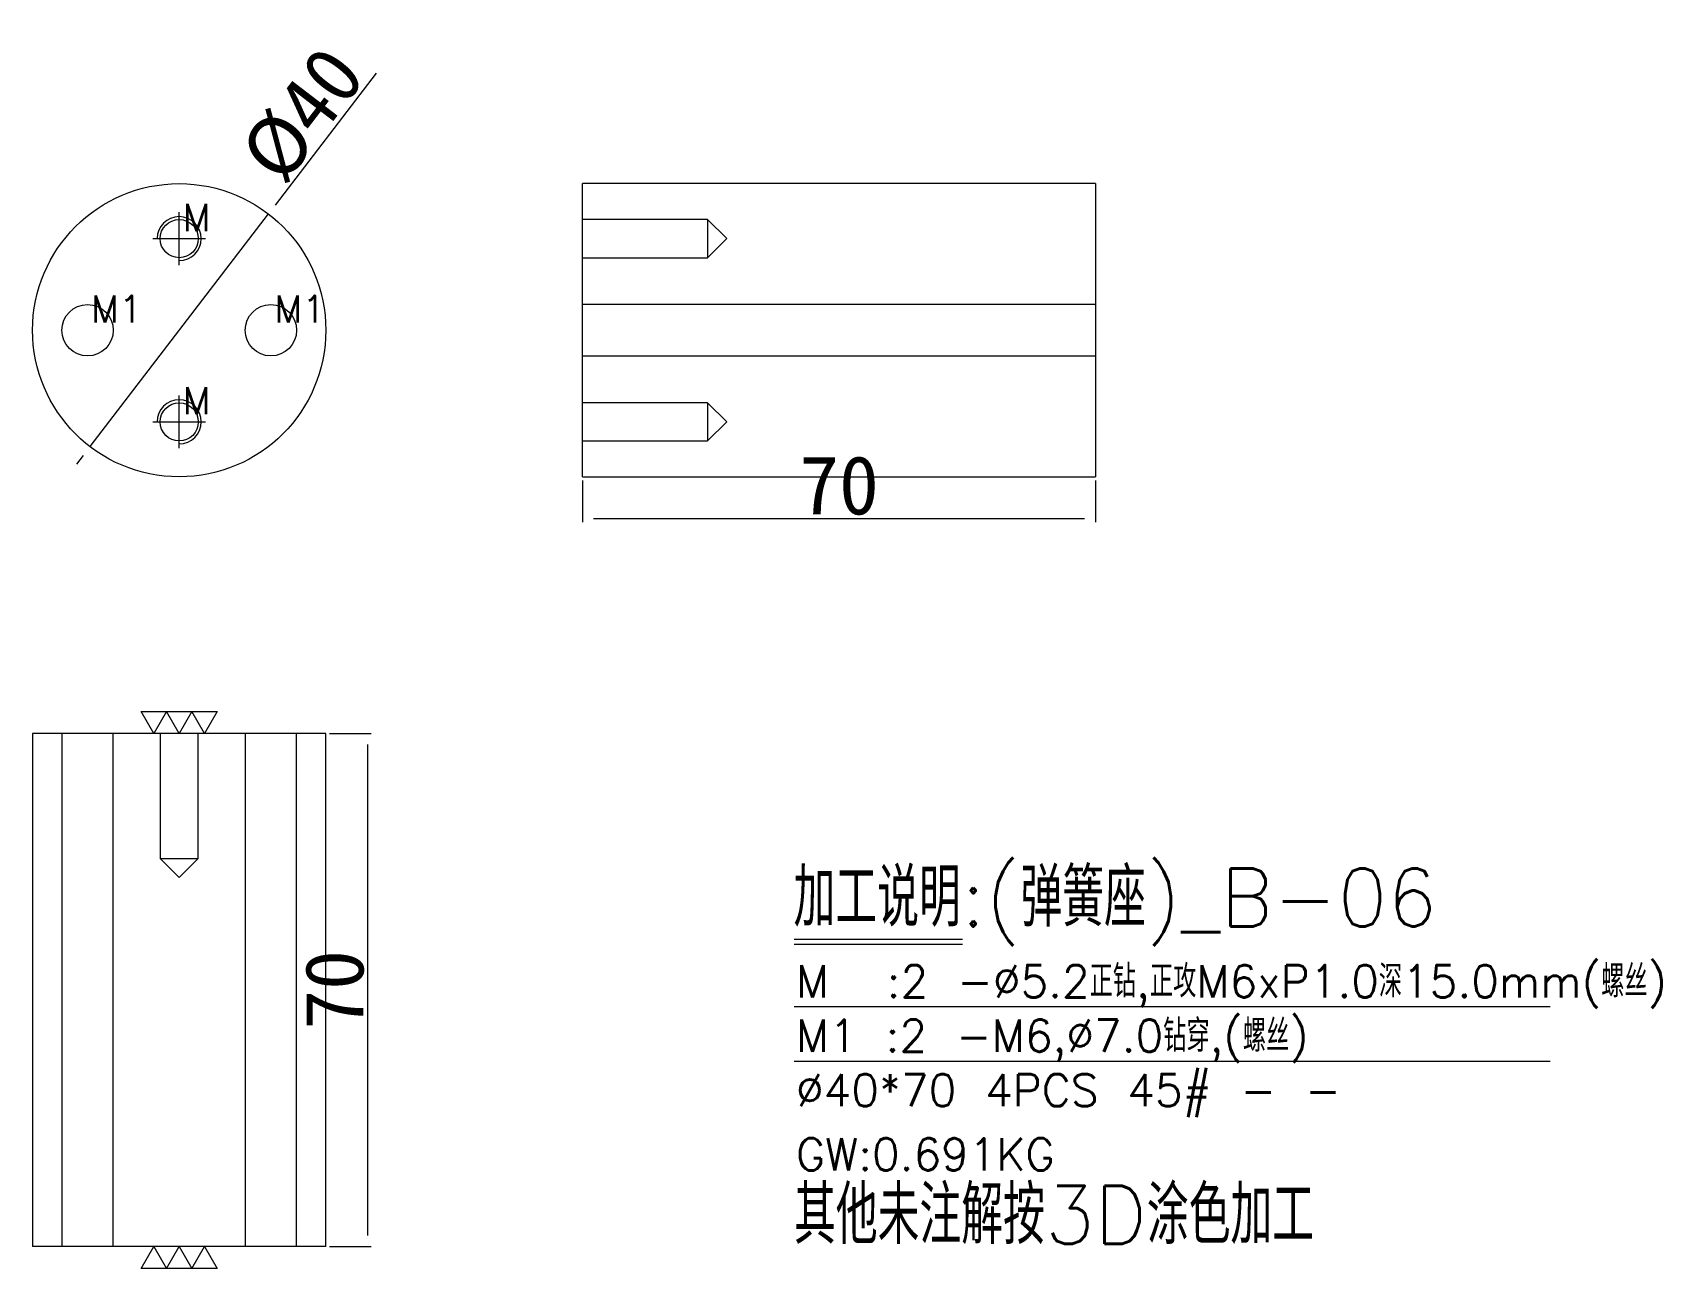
# Model space of a CAD drawing. Header units: millimetres. Extents: x -484 to -262, y 70729 to 70897.
import ezdxf

# ---------------------------------------------------------------- set-up
doc = ezdxf.new("R2010")
doc.units = ezdxf.units.MM
doc.linetypes.add('CENTER', pattern=[0])
doc.linetypes.add('DASHED', pattern=[0])
for name, color, linetype in [('dim', 4, 'Continuous'), ('UB', 7, 'Continuous'), ('UB_W', 1, 'Continuous')]:
    doc.layers.add(name, color=color, linetype=linetype)
doc.styles.add('_PUG_ERP', font='txt')
doc.styles.add('chinesef_fs', font='txt.shx', dxfattribs={"bigfont": 'gbcbig.shx'})
doc.dimstyles.new('_PUG_ERP', dxfattribs={"dimtxt": 8, "dimasz": 1.5, "dimexe": 0.5, "dimexo": 0.5, "dimgap": 0.5, "dimtad": 1, "dimtxsty": '_PUG_ERP', "dimblk": 'CLOSEDBLANK', "dimcen": 0, "dimclrd": 4, "dimclre": 4, "dimclrt": 3, "dimazin": 3, "dimtfac": 1, "dimtmove": 0, "dimatfit": 3, "dimldrblk": 'CLOSEDBLANK', "dimlwd": 9, "dimlwe": 9})

# ---------------------------------------------------------------- blocks, each defined once
blk = doc.blocks.new('*D733')
at = {"layer": 'Defpoints', "color": 0}
for p in [(-443.91, 70801.72), (-443.91, 70731.72), (-438.21, 70731.72)]:
    blk.add_point(p, dxfattribs=at)
at = {"layer": 'dim', "color": 4, "lineweight": 9}
for p, q in [((-443.41, 70801.72), (-437.71, 70801.72)), ((-438.21, 70800.22), (-438.21, 70733.22)), ((-443.41, 70731.72), (-437.71, 70731.72))]:
    blk.add_line(p, q, dxfattribs=at)
at = {"layer": 'dim', "color": 3, "lineweight": 13, "insert": (-442.71, 70766.72), "char_height": 8, "attachment_point": 5, "rotation": 90, "style": '_PUG_ERP'}
blk.add_mtext('70', dxfattribs=at)
blk = doc.blocks.new('_ClosedBlank')
blk = doc.blocks.new('*D734')
at = {"layer": 'Defpoints', "color": 0}
for p in [(-408.91, 70836.72), (-338.91, 70836.72), (-338.91, 70831.02)]:
    blk.add_point(p, dxfattribs=at)
at = {"layer": 'dim', "color": 4, "lineweight": 9}
for p, q in [((-408.91, 70836.22), (-408.91, 70830.52)), ((-338.91, 70836.22), (-338.91, 70830.52)), ((-407.41, 70831.02), (-340.41, 70831.02))]:
    blk.add_line(p, q, dxfattribs=at)
at = {"layer": 'dim', "color": 3, "lineweight": 13, "insert": (-373.91, 70835.52), "char_height": 8, "attachment_point": 5, "style": '_PUG_ERP'}
blk.add_mtext('70', dxfattribs=at)
blk = doc.blocks.new('*D735')
at = {"layer": 'Defpoints', "color": 0}
for p in [(-451.74, 70872.59), (-476.08, 70840.85)]:
    blk.add_point(p, dxfattribs=at)
at = {"layer": 'dim', "color": 4, "lineweight": 9}
for p, q in [((-437.03, 70891.79), (-450.83, 70873.78)), ((-476.08, 70840.85), (-451.74, 70872.59)), ((-476.99, 70839.65), (-477.91, 70838.46))]:
    blk.add_line(p, q, dxfattribs=at)
at = {"layer": 'dim', "color": 3, "lineweight": 13, "insert": (-447.04, 70886.12), "char_height": 8, "attachment_point": 5, "rotation": 52.5235, "style": '_PUG_ERP'}
blk.add_mtext('%%c40', dxfattribs=at)

msp = doc.modelspace()

# ---------------------------------------------------------------- linework, layer by layer
at = {"layer": 'dim', "color": 8, "linetype": 'Continuous', "lineweight": 13}
for p, q in [((-380.011, 70773.64), (-357.059, 70773.64)), ((-380.011, 70772.978), (-357.059, 70772.978)), ((-380.011, 70764.444), (-276.924, 70764.444)), ((-380.011, 70757.016), (-276.924, 70757.016))]:
    msp.add_line(p, q, dxfattribs=at)
at = {"layer": 'dim', "lineweight": 13}
for points in [[(-458.717, 70804.717), (-460.449, 70801.717), (-462.181, 70804.717), (-463.913, 70801.717), (-465.645, 70804.717), (-467.377, 70801.717), (-469.109, 70804.717), (-458.717, 70804.717)], [(-469.109, 70728.717), (-467.377, 70731.717), (-465.645, 70728.717), (-463.913, 70731.717), (-462.181, 70728.717), (-460.449, 70731.717), (-458.717, 70728.717), (-469.109, 70728.717)]]:
    msp.add_lwpolyline(points, close=True, dxfattribs=at)
at = {"layer": 'UB', "color": 135, "linetype": 'Continuous', "lineweight": 13}
for p, q in [((-338.913, 70876.717), (-408.913, 70876.717)), ((-408.913, 70856.717), (-408.913, 70876.717)), ((-338.913, 70876.717), (-338.913, 70856.717)), ((-408.913, 70836.717), (-408.913, 70856.717)), ((-338.913, 70856.717), (-338.913, 70836.717)), ((-408.913, 70836.717), (-338.913, 70836.717)), ((-483.913, 70801.717), (-483.913, 70731.717)), ((-443.913, 70801.717), (-483.913, 70801.717)), ((-443.913, 70731.717), (-443.913, 70801.717)), ((-443.913, 70731.717), (-483.913, 70731.717))]:
    msp.add_line(p, q, dxfattribs=at)
at = {"layer": 'UB', "color": 5, "linetype": 'DASHED', "lineweight": 13, "ltscale": 0.245541}
for p, q in [((-391.833, 70871.82), (-408.913, 70871.82)), ((-389.23, 70869.217), (-391.833, 70871.82)), ((-391.833, 70871.82), (-391.833, 70866.614)), ((-391.833, 70866.614), (-389.23, 70869.217)), ((-408.913, 70866.614), (-391.833, 70866.614)), ((-391.833, 70846.82), (-408.913, 70846.82)), ((-389.23, 70844.217), (-391.833, 70846.82)), ((-391.833, 70846.82), (-391.833, 70841.614)), ((-391.833, 70841.614), (-389.23, 70844.217)), ((-408.913, 70841.614), (-391.833, 70841.614)), ((-466.516, 70801.717), (-466.516, 70784.637)), ((-461.31, 70784.637), (-461.31, 70801.717)), ((-466.516, 70784.637), (-463.913, 70782.034)), ((-466.516, 70784.637), (-461.31, 70784.637)), ((-463.913, 70782.034), (-461.31, 70784.637))]:
    msp.add_line(p, q, dxfattribs=at)
at = {"layer": 'UB', "color": 135, "linetype": 'DASHED', "lineweight": 13, "ltscale": 0.245541}
for p, q in [((-338.913, 70860.221), (-408.913, 70860.221)), ((-408.913, 70853.214), (-338.913, 70853.214)), ((-479.916, 70801.717), (-479.916, 70731.717)), ((-472.909, 70731.717), (-472.909, 70801.717)), ((-454.916, 70801.717), (-454.916, 70731.717)), ((-447.909, 70731.717), (-447.909, 70801.717))]:
    msp.add_line(p, q, dxfattribs=at)
at = {"layer": 'UB', "color": 42, "linetype": 'Continuous', "lineweight": 13}
for centre, radius in [((-463.913, 70856.717), 20), ((-463.913, 70869.217), 2.603), ((-476.413, 70856.717), 3.504), ((-451.413, 70856.717), 3.504), ((-463.913, 70844.217), 2.603)]:
    msp.add_circle(centre, radius, dxfattribs=at)
for centre in [(-463.913, 70869.217), (-463.913, 70844.217)]:
    msp.add_arc(centre, 3, 270, 180, dxfattribs=at)
at = {"layer": 'UB_W', "color": 1, "linetype": 'CENTER', "lineweight": 13, "ltscale": 0.245541}
for p, q in [((-463.913, 70865.617), (-463.913, 70872.817)), ((-467.513, 70869.217), (-460.313, 70869.217)), ((-463.913, 70840.617), (-463.913, 70847.817)), ((-467.513, 70844.217), (-460.313, 70844.217))]:
    msp.add_line(p, q, dxfattribs=at)

# ---------------------------------------------------------------- texts
at = {"layer": 'dim', "color": 4, "lineweight": 13, "style": 'chinesef_fs'}
for s, height, p in [('M', 3.7, (-463.456, 70870.255)), ('M1', 3.7, (-475.946, 70857.76)), ('M1', 3.7, (-450.946, 70857.76)), ('M', 3.7, (-463.456, 70845.255)), ('加工说明:(弹簧座)_B-06', 7.92, (-380.106, 70775.367)), ('M  :2 -%%c5.2正钻,正攻M6xP1.0深15.0mm(螺丝)', 4.4, (-379.778, 70765.698)), ('M1 :2 -M6,%%c7.0钻穿,(螺丝)', 4.4, (-379.778, 70758.269)), ('%%c40*70 4PCS 45# - - ', 4.4, (-379.778, 70750.841)), ('GW:0.691KG ', 4.4, (-379.778, 70742.086))]:
    msp.add_text(s, height=height, dxfattribs=at).set_placement(p)
at = {"layer": 'dim', "color": 21, "lineweight": 13, "style": 'chinesef_fs'}
msp.add_text('其他未注解按3D涂色加工', height=7.92, dxfattribs=at).set_placement((-380.045, 70732.054))

# ---------------------------------------------------------------- dimensions: what is measured, and where the dimension line sits
at = {"layer": 'dim', "color": 1, "lineweight": 13}
dim = msp.add_diameter_dim_2p(p1=(-476.081, 70840.845), p2=(-451.744, 70872.589), dimstyle='_PUG_ERP', dxfattribs=at)
dim.commit()
dim.dimension.update_dxf_attribs({"geometry": '*D735', "text_midpoint": (-447.043, 70886.116)})
at = {"layer": 'dim', "lineweight": 13}
dim = msp.add_linear_dim(base=(-338.913, 70831.017), p1=(-408.913, 70836.717), p2=(-338.913, 70836.717), dimstyle='_PUG_ERP', dxfattribs=at)
dim.commit()
dim.dimension.update_dxf_attribs({"geometry": '*D734', "text_midpoint": (-373.913, 70835.517)})
dim = msp.add_linear_dim(base=(-438.213, 70731.717), p1=(-443.913, 70801.717), p2=(-443.913, 70731.717), angle=90, dimstyle='_PUG_ERP', dxfattribs=at)
dim.commit()
dim.dimension.update_dxf_attribs({"geometry": '*D733', "text_midpoint": (-442.713, 70766.717)})

doc.saveas('drawing.dxf')
